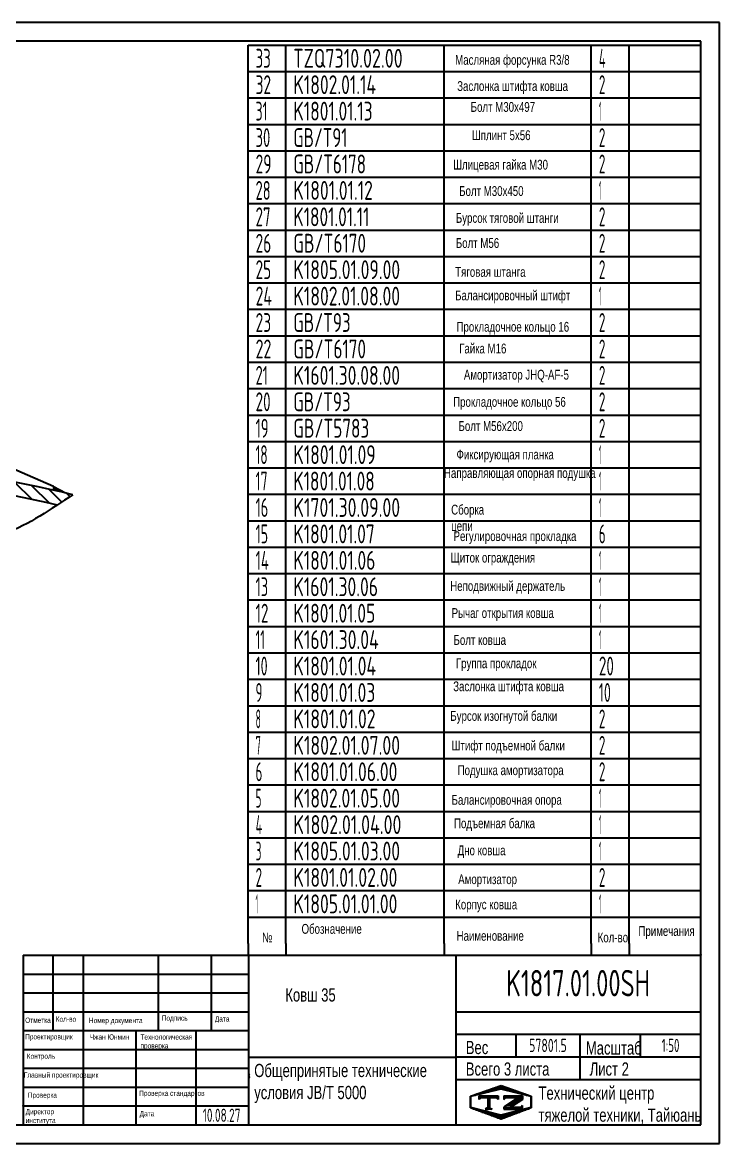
# Model space of a CAD drawing. Header units: millimetres. Extents: x 0 to 21000, y 0 to 14850.
# Drawn here: x 11759 to 21000, y 0 to 14850 of the extents above; entities that cross this region are included whole.
import ezdxf
from ezdxf.enums import TextEntityAlignment as Align

# ---------------------------------------------------------------- set-up
doc = ezdxf.new("R2010")
doc.units = ezdxf.units.MM
doc.header["$LTSCALE"] = 500
doc.linetypes.add('G', pattern=[2, 1.25, -0.25, 0.25, -0.25])
for name, color, linetype in [('01', 7, 'Continuous'), ('02', 1, 'Continuous'), ('05', 4, 'G'), ('11', 3, 'Continuous'), ('THICK', 7, 'Continuous')]:
    doc.layers.add(name, color=color, linetype=linetype)
doc.styles.get("Standard").update_dxf_attribs({"font": 'isocp', "width": 0.707, "bigfont": 'intecad.shx'})

# ---------------------------------------------------------------- blocks, each defined once
blk = doc.blocks.new('*U116')
at = {"layer": '01'}
for points in [[(415, 292), (25, 292)], [(415, 5), (415, 292)], [(25, 5), (415, 5)]]:
    blk.add_lwpolyline(points, dxfattribs=at)
at = {"layer": '02'}
for points in [[(420, 297), (0, 297)], [(420, 0), (420, 297)], [(0, 0), (420, 0)]]:
    blk.add_lwpolyline(points, dxfattribs=at)
blk = doc.blocks.new('*U119')
at = {"layer": '01'}
for p, q in [((0, -350), (0, 0)), ((6000, -350), (6000, 0))]:
    blk.add_line(p, q, dxfattribs=at)
at = {"layer": '02'}
for p, q in [((0, 0), (500, 0)), ((500, -350), (500, 0)), ((500, 0), (2600, 0)), ((2600, -350), (2600, 0)), ((2600, 0), (4550, 0)), ((4550, -350), (4550, 0)), ((4550, 0), (5050, 0)), ((5050, -350), (5050, 0)), ((5050, 0), (6000, 0))]:
    blk.add_line(p, q, dxfattribs=at)
blk = doc.blocks.new('*U120')
at = {"layer": '01'}
for p, q in [((0, -350), (0, 0)), ((6000, -350), (6000, 0))]:
    blk.add_line(p, q, dxfattribs=at)
at = {"layer": '02'}
for p, q in [((0, 0), (500, 0)), ((500, -350), (500, 0)), ((500, 0), (2600, 0)), ((2600, -350), (2600, 0)), ((2600, 0), (4550, 0)), ((4550, -350), (4550, 0)), ((4550, 0), (5050, 0)), ((5050, -350), (5050, 0)), ((5050, 0), (6000, 0))]:
    blk.add_line(p, q, dxfattribs=at)
blk = doc.blocks.new('*U121')
at = {"layer": '01'}
for p, q in [((0, -350), (0, 0)), ((6000, -350), (6000, 0))]:
    blk.add_line(p, q, dxfattribs=at)
at = {"layer": '02'}
for p, q in [((0, 0), (500, 0)), ((500, -350), (500, 0)), ((500, 0), (2600, 0)), ((2600, -350), (2600, 0)), ((2600, 0), (4550, 0)), ((4550, -350), (4550, 0)), ((4550, 0), (5050, 0)), ((5050, -350), (5050, 0)), ((5050, 0), (6000, 0))]:
    blk.add_line(p, q, dxfattribs=at)
blk = doc.blocks.new('*U122')
at = {"layer": '01'}
for p, q in [((0, -350), (0, 0)), ((6000, -350), (6000, 0))]:
    blk.add_line(p, q, dxfattribs=at)
at = {"layer": '02'}
for p, q in [((0, 0), (500, 0)), ((500, -350), (500, 0)), ((500, 0), (2600, 0)), ((2600, -350), (2600, 0)), ((2600, 0), (4550, 0)), ((4550, -350), (4550, 0)), ((4550, 0), (5050, 0)), ((5050, -350), (5050, 0)), ((5050, 0), (6000, 0))]:
    blk.add_line(p, q, dxfattribs=at)
blk = doc.blocks.new('*U123')
at = {"layer": '01'}
for p, q in [((0, -350), (0, 0)), ((6000, -350), (6000, 0))]:
    blk.add_line(p, q, dxfattribs=at)
at = {"layer": '02'}
for p, q in [((0, 0), (500, 0)), ((500, -350), (500, 0)), ((500, 0), (2600, 0)), ((2600, -350), (2600, 0)), ((2600, 0), (4550, 0)), ((4550, -350), (4550, 0)), ((4550, 0), (5050, 0)), ((5050, -350), (5050, 0)), ((5050, 0), (6000, 0))]:
    blk.add_line(p, q, dxfattribs=at)
blk = doc.blocks.new('*U124')
at = {"layer": '01'}
for p, q in [((0, -350), (0, 0)), ((6000, -350), (6000, 0))]:
    blk.add_line(p, q, dxfattribs=at)
at = {"layer": '02'}
for p, q in [((0, 0), (500, 0)), ((500, -350), (500, 0)), ((500, 0), (2600, 0)), ((2600, -350), (2600, 0)), ((2600, 0), (4550, 0)), ((4550, -350), (4550, 0)), ((4550, 0), (5050, 0)), ((5050, -350), (5050, 0)), ((5050, 0), (6000, 0))]:
    blk.add_line(p, q, dxfattribs=at)
blk = doc.blocks.new('*U125')
at = {"layer": '01'}
for p, q in [((0, -350), (0, 0)), ((6000, -350), (6000, 0))]:
    blk.add_line(p, q, dxfattribs=at)
at = {"layer": '02'}
for p, q in [((0, 0), (500, 0)), ((500, -350), (500, 0)), ((500, 0), (2600, 0)), ((2600, -350), (2600, 0)), ((2600, 0), (4550, 0)), ((4550, -350), (4550, 0)), ((4550, 0), (5050, 0)), ((5050, -350), (5050, 0)), ((5050, 0), (6000, 0))]:
    blk.add_line(p, q, dxfattribs=at)
blk = doc.blocks.new('*U126')
at = {"layer": '01'}
for p, q in [((0, -350), (0, 0)), ((6000, -350), (6000, 0))]:
    blk.add_line(p, q, dxfattribs=at)
at = {"layer": '02'}
for p, q in [((0, 0), (500, 0)), ((500, -350), (500, 0)), ((500, 0), (2600, 0)), ((2600, -350), (2600, 0)), ((2600, 0), (4550, 0)), ((4550, -350), (4550, 0)), ((4550, 0), (5050, 0)), ((5050, -350), (5050, 0)), ((5050, 0), (6000, 0))]:
    blk.add_line(p, q, dxfattribs=at)
blk = doc.blocks.new('*U127')
at = {"layer": '01'}
for p, q in [((0, -350), (0, 0)), ((6000, -350), (6000, 0))]:
    blk.add_line(p, q, dxfattribs=at)
at = {"layer": '02'}
for p, q in [((0, 0), (500, 0)), ((500, -350), (500, 0)), ((500, 0), (2600, 0)), ((2600, -350), (2600, 0)), ((2600, 0), (4550, 0)), ((4550, -350), (4550, 0)), ((4550, 0), (5050, 0)), ((5050, -350), (5050, 0)), ((5050, 0), (6000, 0))]:
    blk.add_line(p, q, dxfattribs=at)
blk = doc.blocks.new('*U128')
at = {"layer": '01'}
for p, q in [((0, -350), (0, 0)), ((6000, -350), (6000, 0))]:
    blk.add_line(p, q, dxfattribs=at)
at = {"layer": '02'}
for p, q in [((0, 0), (500, 0)), ((500, -350), (500, 0)), ((500, 0), (2600, 0)), ((2600, -350), (2600, 0)), ((2600, 0), (4550, 0)), ((4550, -350), (4550, 0)), ((4550, 0), (5050, 0)), ((5050, -350), (5050, 0)), ((5050, 0), (6000, 0))]:
    blk.add_line(p, q, dxfattribs=at)
blk = doc.blocks.new('*U129')
at = {"layer": '01'}
for p, q in [((0, -350), (0, 0)), ((6000, -350), (6000, 0))]:
    blk.add_line(p, q, dxfattribs=at)
at = {"layer": '02'}
for p, q in [((0, 0), (500, 0)), ((500, -350), (500, 0)), ((500, 0), (2600, 0)), ((2600, -350), (2600, 0)), ((2600, 0), (4550, 0)), ((4550, -350), (4550, 0)), ((4550, 0), (5050, 0)), ((5050, -350), (5050, 0)), ((5050, 0), (6000, 0))]:
    blk.add_line(p, q, dxfattribs=at)
blk = doc.blocks.new('*U130')
at = {"layer": '01'}
for p, q in [((0, -350), (0, 0)), ((6000, -350), (6000, 0))]:
    blk.add_line(p, q, dxfattribs=at)
at = {"layer": '02'}
for p, q in [((0, 0), (500, 0)), ((500, -350), (500, 0)), ((500, 0), (2600, 0)), ((2600, -350), (2600, 0)), ((2600, 0), (4550, 0)), ((4550, -350), (4550, 0)), ((4550, 0), (5050, 0)), ((5050, -350), (5050, 0)), ((5050, 0), (6000, 0))]:
    blk.add_line(p, q, dxfattribs=at)
blk = doc.blocks.new('*U131')
at = {"layer": '01'}
for p, q in [((0, -350), (0, 0)), ((6000, -350), (6000, 0))]:
    blk.add_line(p, q, dxfattribs=at)
at = {"layer": '02'}
for p, q in [((0, 0), (500, 0)), ((500, -350), (500, 0)), ((500, 0), (2600, 0)), ((2600, -350), (2600, 0)), ((2600, 0), (4550, 0)), ((4550, -350), (4550, 0)), ((4550, 0), (5050, 0)), ((5050, -350), (5050, 0)), ((5050, 0), (6000, 0))]:
    blk.add_line(p, q, dxfattribs=at)
blk = doc.blocks.new('*U132')
at = {"layer": '01'}
for p, q in [((0, -350), (0, 0)), ((6000, -350), (6000, 0))]:
    blk.add_line(p, q, dxfattribs=at)
at = {"layer": '02'}
for p, q in [((0, 0), (500, 0)), ((500, -350), (500, 0)), ((500, 0), (2600, 0)), ((2600, -350), (2600, 0)), ((2600, 0), (4550, 0)), ((4550, -350), (4550, 0)), ((4550, 0), (5050, 0)), ((5050, -350), (5050, 0)), ((5050, 0), (6000, 0))]:
    blk.add_line(p, q, dxfattribs=at)
blk = doc.blocks.new('*U133')
at = {"layer": '01'}
for p, q in [((0, -350), (0, 0)), ((6000, -350), (6000, 0))]:
    blk.add_line(p, q, dxfattribs=at)
at = {"layer": '02'}
for p, q in [((0, 0), (500, 0)), ((500, -350), (500, 0)), ((500, 0), (2600, 0)), ((2600, -350), (2600, 0)), ((2600, 0), (4550, 0)), ((4550, -350), (4550, 0)), ((4550, 0), (5050, 0)), ((5050, -350), (5050, 0)), ((5050, 0), (6000, 0))]:
    blk.add_line(p, q, dxfattribs=at)
blk = doc.blocks.new('*U134')
at = {"layer": '01'}
for p, q in [((0, -350), (0, 0)), ((6000, -350), (6000, 0))]:
    blk.add_line(p, q, dxfattribs=at)
at = {"layer": '02'}
for p, q in [((0, 0), (500, 0)), ((500, -350), (500, 0)), ((500, 0), (2600, 0)), ((2600, -350), (2600, 0)), ((2600, 0), (4550, 0)), ((4550, -350), (4550, 0)), ((4550, 0), (5050, 0)), ((5050, -350), (5050, 0)), ((5050, 0), (6000, 0))]:
    blk.add_line(p, q, dxfattribs=at)
blk = doc.blocks.new('*U135')
at = {"layer": '01'}
for p, q in [((0, -350), (0, 0)), ((6000, -350), (6000, 0))]:
    blk.add_line(p, q, dxfattribs=at)
at = {"layer": '02'}
for p, q in [((0, 0), (500, 0)), ((500, -350), (500, 0)), ((500, 0), (2600, 0)), ((2600, -350), (2600, 0)), ((2600, 0), (4550, 0)), ((4550, -350), (4550, 0)), ((4550, 0), (5050, 0)), ((5050, -350), (5050, 0)), ((5050, 0), (6000, 0))]:
    blk.add_line(p, q, dxfattribs=at)
blk = doc.blocks.new('*U136')
at = {"layer": '01'}
for p, q in [((0, -350), (0, 0)), ((6000, -350), (6000, 0))]:
    blk.add_line(p, q, dxfattribs=at)
at = {"layer": '02'}
for p, q in [((0, 0), (500, 0)), ((500, -350), (500, 0)), ((500, 0), (2600, 0)), ((2600, -350), (2600, 0)), ((2600, 0), (4550, 0)), ((4550, -350), (4550, 0)), ((4550, 0), (5050, 0)), ((5050, -350), (5050, 0)), ((5050, 0), (6000, 0))]:
    blk.add_line(p, q, dxfattribs=at)
blk = doc.blocks.new('*U137')
at = {"layer": '01'}
for p, q in [((0, -350), (0, 0)), ((6000, -350), (6000, 0))]:
    blk.add_line(p, q, dxfattribs=at)
at = {"layer": '02'}
for p, q in [((0, 0), (500, 0)), ((500, -350), (500, 0)), ((500, 0), (2600, 0)), ((2600, -350), (2600, 0)), ((2600, 0), (4550, 0)), ((4550, -350), (4550, 0)), ((4550, 0), (5050, 0)), ((5050, -350), (5050, 0)), ((5050, 0), (6000, 0))]:
    blk.add_line(p, q, dxfattribs=at)
blk = doc.blocks.new('*U138')
at = {"layer": '01'}
for p, q in [((0, -350), (0, 0)), ((6000, -350), (6000, 0))]:
    blk.add_line(p, q, dxfattribs=at)
at = {"layer": '02'}
for p, q in [((0, 0), (500, 0)), ((500, -350), (500, 0)), ((500, 0), (2600, 0)), ((2600, -350), (2600, 0)), ((2600, 0), (4550, 0)), ((4550, -350), (4550, 0)), ((4550, 0), (5050, 0)), ((5050, -350), (5050, 0)), ((5050, 0), (6000, 0))]:
    blk.add_line(p, q, dxfattribs=at)
blk = doc.blocks.new('*U139')
at = {"layer": '01'}
for p, q in [((0, -350), (0, 0)), ((6000, -350), (6000, 0))]:
    blk.add_line(p, q, dxfattribs=at)
at = {"layer": '02'}
for p, q in [((0, 0), (500, 0)), ((500, -350), (500, 0)), ((500, 0), (2600, 0)), ((2600, -350), (2600, 0)), ((2600, 0), (4550, 0)), ((4550, -350), (4550, 0)), ((4550, 0), (5050, 0)), ((5050, -350), (5050, 0)), ((5050, 0), (6000, 0))]:
    blk.add_line(p, q, dxfattribs=at)
blk = doc.blocks.new('*U140')
at = {"layer": '01'}
for p, q in [((0, -350), (0, 0)), ((6000, -350), (6000, 0))]:
    blk.add_line(p, q, dxfattribs=at)
at = {"layer": '02'}
for p, q in [((0, 0), (500, 0)), ((500, -350), (500, 0)), ((500, 0), (2600, 0)), ((2600, -350), (2600, 0)), ((2600, 0), (4550, 0)), ((4550, -350), (4550, 0)), ((4550, 0), (5050, 0)), ((5050, -350), (5050, 0)), ((5050, 0), (6000, 0))]:
    blk.add_line(p, q, dxfattribs=at)
blk = doc.blocks.new('*U141')
at = {"layer": '01'}
for p, q in [((0, -350), (0, 0)), ((6000, -350), (6000, 0))]:
    blk.add_line(p, q, dxfattribs=at)
at = {"layer": '02'}
for p, q in [((0, 0), (500, 0)), ((500, -350), (500, 0)), ((500, 0), (2600, 0)), ((2600, -350), (2600, 0)), ((2600, 0), (4550, 0)), ((4550, -350), (4550, 0)), ((4550, 0), (5050, 0)), ((5050, -350), (5050, 0)), ((5050, 0), (6000, 0))]:
    blk.add_line(p, q, dxfattribs=at)
blk = doc.blocks.new('*U142')
at = {"layer": '01'}
for p, q in [((0, -350), (0, 0)), ((6000, -350), (6000, 0))]:
    blk.add_line(p, q, dxfattribs=at)
at = {"layer": '02'}
for p, q in [((0, 0), (500, 0)), ((500, -350), (500, 0)), ((500, 0), (2600, 0)), ((2600, -350), (2600, 0)), ((2600, 0), (4550, 0)), ((4550, -350), (4550, 0)), ((4550, 0), (5050, 0)), ((5050, -350), (5050, 0)), ((5050, 0), (6000, 0))]:
    blk.add_line(p, q, dxfattribs=at)
blk = doc.blocks.new('*U143')
at = {"layer": '01'}
for p, q in [((0, -350), (0, 0)), ((6000, -350), (6000, 0))]:
    blk.add_line(p, q, dxfattribs=at)
at = {"layer": '02'}
for p, q in [((0, 0), (500, 0)), ((500, -350), (500, 0)), ((500, 0), (2600, 0)), ((2600, -350), (2600, 0)), ((2600, 0), (4550, 0)), ((4550, -350), (4550, 0)), ((4550, 0), (5050, 0)), ((5050, -350), (5050, 0)), ((5050, 0), (6000, 0))]:
    blk.add_line(p, q, dxfattribs=at)
blk = doc.blocks.new('*U144')
at = {"layer": '01'}
for p, q in [((0, -350), (0, 0)), ((6000, -350), (6000, 0))]:
    blk.add_line(p, q, dxfattribs=at)
at = {"layer": '02'}
for p, q in [((0, 0), (500, 0)), ((500, -350), (500, 0)), ((500, 0), (2600, 0)), ((2600, -350), (2600, 0)), ((2600, 0), (4550, 0)), ((4550, -350), (4550, 0)), ((4550, 0), (5050, 0)), ((5050, -350), (5050, 0)), ((5050, 0), (6000, 0))]:
    blk.add_line(p, q, dxfattribs=at)
blk = doc.blocks.new('*U145')
at = {"layer": '01'}
for p, q in [((0, -350), (0, 0)), ((6000, -350), (6000, 0))]:
    blk.add_line(p, q, dxfattribs=at)
at = {"layer": '02'}
for p, q in [((0, 0), (500, 0)), ((500, -350), (500, 0)), ((500, 0), (2600, 0)), ((2600, -350), (2600, 0)), ((2600, 0), (4550, 0)), ((4550, -350), (4550, 0)), ((4550, 0), (5050, 0)), ((5050, -350), (5050, 0)), ((5050, 0), (6000, 0))]:
    blk.add_line(p, q, dxfattribs=at)
blk = doc.blocks.new('*U146')
at = {"layer": '01'}
for p, q in [((0, -350), (0, 0)), ((6000, -350), (6000, 0))]:
    blk.add_line(p, q, dxfattribs=at)
at = {"layer": '02'}
for p, q in [((0, 0), (500, 0)), ((500, -350), (500, 0)), ((500, 0), (2600, 0)), ((2600, -350), (2600, 0)), ((2600, 0), (4550, 0)), ((4550, -350), (4550, 0)), ((4550, 0), (5050, 0)), ((5050, -350), (5050, 0)), ((5050, 0), (6000, 0))]:
    blk.add_line(p, q, dxfattribs=at)
blk = doc.blocks.new('*U147')
at = {"layer": '01'}
for p, q in [((0, -350), (0, 0)), ((6000, -350), (6000, 0))]:
    blk.add_line(p, q, dxfattribs=at)
at = {"layer": '02'}
for p, q in [((0, 0), (500, 0)), ((500, -350), (500, 0)), ((500, 0), (2600, 0)), ((2600, -350), (2600, 0)), ((2600, 0), (4550, 0)), ((4550, -350), (4550, 0)), ((4550, 0), (5050, 0)), ((5050, -350), (5050, 0)), ((5050, 0), (6000, 0))]:
    blk.add_line(p, q, dxfattribs=at)
blk = doc.blocks.new('*U148')
at = {"layer": '01'}
for p, q in [((0, -350), (0, 0)), ((6000, -350), (6000, 0))]:
    blk.add_line(p, q, dxfattribs=at)
at = {"layer": '02'}
for p, q in [((0, 0), (500, 0)), ((500, -350), (500, 0)), ((500, 0), (2600, 0)), ((2600, -350), (2600, 0)), ((2600, 0), (4550, 0)), ((4550, -350), (4550, 0)), ((4550, 0), (5050, 0)), ((5050, -350), (5050, 0)), ((5050, 0), (6000, 0))]:
    blk.add_line(p, q, dxfattribs=at)
blk = doc.blocks.new('*U149')
at = {"layer": '01'}
for p, q in [((0, -350), (0, 0)), ((6000, -350), (6000, 0))]:
    blk.add_line(p, q, dxfattribs=at)
at = {"layer": '02'}
for p, q in [((0, 0), (500, 0)), ((500, -350), (500, 0)), ((500, 0), (2600, 0)), ((2600, -350), (2600, 0)), ((2600, 0), (4550, 0)), ((4550, -350), (4550, 0)), ((4550, 0), (5050, 0)), ((5050, -350), (5050, 0)), ((5050, 0), (6000, 0))]:
    blk.add_line(p, q, dxfattribs=at)
blk = doc.blocks.new('*U150')
at = {"layer": '01'}
for p, q in [((0, -350), (0, 0)), ((6000, -350), (6000, 0))]:
    blk.add_line(p, q, dxfattribs=at)
at = {"layer": '02'}
for p, q in [((0, 0), (500, 0)), ((500, -350), (500, 0)), ((500, 0), (2600, 0)), ((2600, -350), (2600, 0)), ((2600, 0), (4550, 0)), ((4550, -350), (4550, 0)), ((4550, 0), (5050, 0)), ((5050, -350), (5050, 0)), ((5050, 0), (6000, 0))]:
    blk.add_line(p, q, dxfattribs=at)
blk = doc.blocks.new('*U151')
at = {"layer": '01'}
for p, q in [((0, -350), (0, 0)), ((0, 0), (500, 0)), ((500, 0), (2600, 0)), ((2600, 0), (4550, 0)), ((4550, 0), (5050, 0)), ((5050, 0), (6000, 0)), ((6000, -350), (6000, 0))]:
    blk.add_line(p, q, dxfattribs=at)
at = {"layer": '02'}
for p, q in [((500, -350), (500, 0)), ((2600, -350), (2600, 0)), ((4550, -350), (4550, 0)), ((5050, -350), (5050, 0))]:
    blk.add_line(p, q, dxfattribs=at)
blk = doc.blocks.new('*X170')
at = {"color": 0}
for p, q in [((127.06, 7.8), (132.06, 7.8)), ((127.06, 7.5), (132.06, 7.5)), ((127.06, 7.2), (127.32, 7.2)), ((128.77, 6), (130.57, 6)), ((129.23, 6.3), (131.04, 6.3)), ((129.7, 6.6), (131.51, 6.6)), ((130.16, 6.9), (131.98, 6.9)), ((130.62, 7.2), (132.06, 7.2)), ((127.84, 5.4), (129.64, 5.4)), ((128.3, 5.7), (130.1, 5.7))]:
    blk.add_line(p, q, dxfattribs=at)
blk = doc.blocks.new('*X171')
at = {"color": 0}
for p, q in [((127.06, 4.8), (132.06, 4.8)), ((127.06, 4.5), (132.06, 4.5)), ((131.84, 5.1), (132.06, 5.1))]:
    blk.add_line(p, q, dxfattribs=at)
blk = doc.blocks.new('*X169')
at = {"color": 0}
for p, q in [((122.34, 4.5), (123.72, 4.5)), ((122.82, 4.8), (123.24, 4.8))]:
    blk.add_line(p, q, dxfattribs=at)
blk = doc.blocks.new('*X168')
at = {"color": 0}
for p, q in [((120.53, 7.8), (125.53, 7.8)), ((120.53, 7.5), (125.53, 7.5)), ((120.53, 7.2), (120.79, 7.2)), ((125.27, 7.2), (125.53, 7.2))]:
    blk.add_line(p, q, dxfattribs=at)
blk = doc.blocks.new('*X167')
at = {"color": 0}
for p, q in [((121.52, 9), (123.12, 9)), ((122.38, 9.3), (124.32, 9.3)), ((123.24, 9.6), (125.52, 9.6)), ((124.1, 9.9), (128.52, 9.9)), ((124.97, 10.2), (127.67, 10.2)), ((125.83, 10.5), (126.82, 10.5)), ((127.02, 9.6), (129.37, 9.6)), ((128.22, 9.3), (130.22, 9.3)), ((129.42, 9), (131.07, 9)), ((118.22, 7.8), (118.32, 7.8)), ((118.22, 7.5), (118.27, 7.5)), ((118.22, 7.2), (118.27, 7.2)), ((118.22, 6.9), (118.27, 6.9)), ((118.22, 6.6), (118.27, 6.6)), ((118.22, 6.3), (118.27, 6.3)), ((118.22, 6), (118.27, 6)), ((118.94, 8.1), (119.52, 8.1)), ((119.8, 8.4), (120.72, 8.4)), ((120.66, 8.7), (121.92, 8.7)), ((130.62, 8.7), (131.92, 8.7)), ((131.82, 8.4), (132.77, 8.4)), ((133.02, 8.1), (133.62, 8.1)), ((134.22, 7.8), (134.32, 7.8)), ((134.27, 7.5), (134.32, 7.5)), ((134.27, 7.2), (134.32, 7.2)), ((134.27, 6.9), (134.32, 6.9)), ((134.27, 6.6), (134.32, 6.6)), ((134.27, 6.3), (134.32, 6.3)), ((134.27, 6), (134.32, 6)), ((118.22, 5.7), (118.27, 5.7)), ((118.22, 5.4), (118.27, 5.4)), ((118.22, 5.1), (118.27, 5.1)), ((118.22, 4.8), (118.27, 4.8)), ((118.79, 4.5), (119.42, 4.5)), ((119.61, 4.2), (120.62, 4.2)), ((120.43, 3.9), (121.82, 3.9)), ((121.26, 3.6), (123.02, 3.6)), ((122.08, 3.3), (124.22, 3.3)), ((122.91, 3), (125.42, 3)), ((127.12, 3), (129.7, 3)), ((128.32, 3.3), (130.51, 3.3)), ((129.52, 3.6), (131.32, 3.6)), ((130.72, 3.9), (132.14, 3.9)), ((131.92, 4.2), (132.95, 4.2)), ((133.12, 4.5), (133.76, 4.5)), ((134.27, 5.7), (134.32, 5.7)), ((134.27, 5.4), (134.32, 5.4)), ((134.27, 5.1), (134.32, 5.1)), ((134.27, 4.8), (134.32, 4.8)), ((123.73, 2.7), (128.89, 2.7)), ((124.55, 2.4), (128.07, 2.4)), ((125.38, 2.1), (127.26, 2.1)), ((126.2, 1.8), (126.45, 1.8))]:
    blk.add_line(p, q, dxfattribs=at)
blk = doc.blocks.new('*U179')
at = {"layer": '01'}
for p, q in [((0, -350), (0, 0)), ((6000, -350), (6000, 0))]:
    blk.add_line(p, q, dxfattribs=at)
at = {"layer": '02'}
for p, q in [((0, 0), (500, 0)), ((500, -350), (500, 0)), ((500, 0), (2600, 0)), ((2600, -350), (2600, 0)), ((2600, 0), (4550, 0)), ((4550, -350), (4550, 0)), ((4550, 0), (5050, 0)), ((5050, -350), (5050, 0)), ((5050, 0), (6000, 0))]:
    blk.add_line(p, q, dxfattribs=at)

msp = doc.modelspace()

# ---------------------------------------------------------------- hatches: boundary and pattern name
at = {"layer": '02'}
h = msp.add_hatch(dxfattribs=at)
h.set_pattern_fill('LINE', color=256, scale=40, angle=135, style=0)
h.set_pattern_definition([(135, (2329.9, 6773.44), (-89.8026, -89.8026), [])])
edge = h.paths.add_edge_path()
edge.add_arc((7445.1963, -12504.7405), 21680, 90, 101.44434875)
edge.add_spline(control_points=[(3143.5365, 8744.2153), (3150.9405, 8684.0744), (3160.5407, 8624.7038), (3174.2944, 8566.79)], knot_values=[10020.3268669508, 10020.3268669508, 10020.3268669508, 10020.3268669508, 10201.1644515041, 10201.1644515041, 10201.1644515041, 10201.1644515041], degree=3, periodic=0)
edge.add_arc((7445.1963, -12504.7405), 21500, 90, 101.4578271, ccw=False)
edge.add_line((7445.1963, 8995.2595), (7445.1963, 9175.2595))
edge = h.paths.add_edge_path()
edge.add_line((7445.1963, 9175.2595), (7445.1963, 8995.2595))
edge.add_arc((7445.1963, -12504.7405), 21500, 77.16145515, 90, ccw=False)
edge.add_spline(control_points=[(12222.5923, 8457.7614), (12291.3156, 8502.8783), (12359.7173, 8548.866), (12428.1191, 8594.8538)], knot_values=[0, 0, 0, 0, 243.87682243, 243.87682243, 243.87682243, 243.87682243], degree=3, periodic=0)
edge.add_arc((7445.1963, -12504.7405), 21680, 76.7123707, 90)
at = {"layer": '05'}
h = msp.add_hatch(color=256, dxfattribs=at)
h.paths.add_polyline_path([(12173.1963, 8701.4356), (12263.0675, 8653.4356), (12173.1963, 8653.4356)])
h.paths.add_polyline_path([(12173.1963, 8653.4356), (12263.0675, 8653.4356), (12329.6761, 8617.8601, 0.0018504772)])

# ---------------------------------------------------------------- linework, layer by layer
at = {"layer": '01'}
for p, q in [((12173.1963, 8701.4356), (10280.5472, 9529.2298)), ((14750, 2650), (14750, 2503.2905))]:
    msp.add_line(p, q, dxfattribs=at)
at = {"layer": '01', "color": 7, "linetype": 'Continuous'}
msp.add_line((12173.1963, 8701.4356), (12173.1963, 8653.4356), dxfattribs=at)
at = {"layer": '01', "color": 1}
for p, q in [((15250, 2650), (15250, 2503.2905)), ((17350, 2650), (17350, 2503.2905)), ((19300, 2650), (19300, 2503.2905)), ((19800, 2650), (19800, 2503.2905))]:
    msp.add_line(p, q, dxfattribs=at)
at = {"layer": '01', "color": 7, "linetype": 'Continuous'}
for radius, start in [(21680, 76.7123707), (21500, 77.16145515)]:
    msp.add_arc((7445.1963, -12504.7405), radius, start, 90, dxfattribs=at)
at = {"layer": '01'}
msp.add_point((20750, 2500), dxfattribs=at)
at = {"layer": '02', "color": 1, "linetype": 'Continuous'}
msp.add_open_spline([(12428.1191, 8594.8538), (12138.3111, 8400.0106), (11388.5726, 7895.9478), (10028.8525, 7805.4833), (8678.3742, 6902.8857), (7304.5138, 7518.1069), (5820.6987, 7222.585), (4336.4436, 7271.8329), (3209.5663, 8131.8251), (3140.543, 8754.2162), (3129.6476, 8881.8308)], degree=3, knots=[0, 0, 0, 0, 1033.2694947094, 2673.0864101713, 3979.2629033614, 5561.4251920328, 6719.9722900214, 8474.2830640524, 9959.2112322057, 10338.0676322645, 10338.0676322645, 10338.0676322645, 10338.0676322645], dxfattribs=at)
at = {"layer": '05'}
msp.add_line((12173.1963, 8701.4356), (12329.6761, 8617.8601), dxfattribs=at)
at = {"layer": 'THICK'}
for p, q in [((11768.72, 2495.32), (11768.72, 250)), ((11768.72, 2495.32), (20750, 2495.32)), ((12167.7589, 2494.2371), (12167.7589, 2495.32)), ((12167.888, 1497.4), (12167.888, 2495.32)), ((12567.056, 250), (12567.056, 2495.32)), ((13564.976, 1497.4), (13564.976, 2495.32)), ((14263.52, 1497.4), (14263.52, 2495.32)), ((14762.48, 250), (14762.48, 2495.32)), ((17506.76, 250), (17506.76, 2495.32)), ((20750, 250), (20750, 2495.32)), ((11768.72, 1746.88), (14762.48, 1746.88)), ((17506.76, 1746.88), (20750, 1746.88)), ((11768.72, 1497.4), (14762.48, 1497.4)), ((13265.6, 250), (13265.6, 1497.4)), ((14063.936, 250), (14063.936, 1497.4)), ((17506.76, 1447.504), (20750, 1447.504)), ((18305.096, 1148.128), (18305.096, 1447.504)), ((19153.328, 848.752), (19153.328, 1447.504)), ((19951.664, 1148.128), (19951.664, 1447.504)), ((14762.48, 1143.8029), (17506.76, 1143.8029)), ((17506.76, 1148.128), (20750, 1148.128)), ((17506.76, 848.752), (20750, 848.752)), ((11768.72, 250), (20750, 250))]:
    msp.add_line(p, q, dxfattribs=at)
at = {"layer": 'THICK', "color": 3}
for p, q in [((11768.72, 2245.84), (14762.48, 2245.84)), ((11768.72, 1996.36), (14762.48, 1996.36)), ((11768.72, 1247.92), (14762.48, 1247.92)), ((11768.72, 998.44), (14762.48, 998.44)), ((11768.72, 748.96), (14762.48, 748.96)), ((17698.9632, 629.5133), (18103.3723, 770.3687)), ((18103.3723, 770.3687), (18502.5294, 629.5133)), ((17698.9632, 472.6516), (17698.9632, 629.5133)), ((17701.5892, 626.3411), (18100.7572, 726.1331)), ((17701.5892, 476.6531), (17701.5892, 626.3411)), ((17814.3035, 584.2691), (17814.3035, 634.1651)), ((17814.3035, 634.1651), (18063.7835, 634.1651)), ((17839.2515, 609.2171), (17814.3035, 584.2691)), ((18038.8355, 609.2171), (17839.2515, 609.2171)), ((17928.1256, 609.4554), (17928.1256, 472.6015)), ((17939.0401, 609.4554), (17939.0401, 472.6015)), ((17951.5137, 609.4554), (17951.5137, 472.6015)), ((18063.7835, 584.2691), (18038.8355, 609.2171)), ((18063.7835, 634.1651), (18063.7835, 584.2691)), ((18100.7572, 726.1331), (18499.9252, 626.3411)), ((18140.1778, 634.1651), (18140.1778, 584.2691)), ((18140.1778, 634.1651), (18389.6578, 634.1651)), ((18140.1778, 584.2691), (18165.1258, 609.2171)), ((18336.6379, 609.2171), (18140.1778, 482.1053)), ((18165.1258, 609.2171), (18336.6379, 609.2171)), ((18389.6578, 634.1651), (18389.6578, 584.2691)), ((18499.9252, 626.3411), (18499.9252, 476.6531)), ((18502.5294, 629.5133), (18502.5294, 472.6516)), ((11768.72, 499.48), (14762.48, 499.48)), ((18103.3723, 325.3936), (17698.9632, 472.6516)), ((18100.7572, 376.8611), (17701.5892, 476.6531)), ((17939.0401, 484.006), (17890.7046, 453.5941)), ((17890.7046, 453.5941), (17939.0401, 453.5941)), ((17939.0401, 484.006), (17987.3755, 453.5941)), ((17987.3755, 453.5941), (17939.0401, 453.5941)), ((18499.9252, 476.6531), (18100.7572, 376.8611)), ((18502.5294, 472.6516), (18103.3723, 325.3936)), ((18140.1778, 482.1053), (18140.1778, 453.5941)), ((18140.1778, 453.5941), (18389.651, 453.5941)), ((18261.8391, 502.9461), (18223.7079, 478.5421)), ((18364.703, 478.5421), (18223.7079, 478.5421)), ((18389.651, 584.7457), (18261.8391, 502.9461)), ((18389.651, 503.4901), (18364.703, 478.5421)), ((18389.651, 453.5941), (18389.651, 503.4901))]:
    msp.add_line(p, q, dxfattribs=at)
for p in [(11768.72, 499.48), (11768.72, 250)]:
    msp.add_point(p, dxfattribs=at)

# ---------------------------------------------------------------- block references
at = {"layer": '01', "color": 0}
msp.add_blockref('*U179', (14750, 3000), dxfattribs=at)
at = {"layer": '02', "xscale": 50, "yscale": 50, "zscale": 50}
msp.add_blockref('*U116', (0, 0), dxfattribs=at)
at = {"layer": '02'}
for name, p in [('*U151', (14750, 14550)), ('*U150', (14750, 14200)), ('*U149', (14750, 13850)), ('*U148', (14750, 13500)), ('*U147', (14750, 13150)), ('*U146', (14750, 12800)), ('*U145', (14750, 12450)), ('*U144', (14750, 12100)), ('*U143', (14750, 11750)), ('*U142', (14750, 11400)), ('*U141', (14750, 11050)), ('*U140', (14750, 10700)), ('*U139', (14750, 10350)), ('*U138', (14750, 10000)), ('*U137', (14750, 9650)), ('*U136', (14750, 9300)), ('*U135', (14750, 8950)), ('*U134', (14750, 8600)), ('*U133', (14750, 8250)), ('*U132', (14750, 7900)), ('*U131', (14750, 7550)), ('*U130', (14750, 7200)), ('*U129', (14750, 6850)), ('*U128', (14750, 6500)), ('*U127', (14750, 6150)), ('*U126', (14750, 5800)), ('*U125', (14750, 5450)), ('*U124', (14750, 5100)), ('*U123', (14750, 4750)), ('*U122', (14750, 4400)), ('*U121', (14750, 4050)), ('*U120', (14750, 3700)), ('*U119', (14750, 3350))]:
    msp.add_blockref(name, p, dxfattribs=at)
at = {"layer": 'THICK', "color": 3, "xscale": 49.89600000000064, "yscale": 49.89599999999973, "zscale": 49.89600000000001}
for name in ['*X167', '*X168', '*X170', '*X169', '*X171']:
    msp.add_blockref(name, (11800.277, 237.8092), dxfattribs=at)

# ---------------------------------------------------------------- texts
at = {"layer": '02', "attachment_point": 1}
for s, insert, char_height in [('{\\fArial|b0|i0|c204|p34;\\C3;Масляная форсунка \\fArial|b0|i0|c0|p34;R3/8}', (17495.2364, 14419.0724), 130), ('{\\fArial|b0|i0|c204|p34;\\C3;Заслонка штифта ковша}', (17521.9756, 14071.9603), 130), ('{\\fArial|b0|i0|c204|p34;\\C3;Болт М30х497}', (17701.0328, 13795.4741), 130), ('{\\fArial|b0|i0|c204|p34;\\C3;Шплинт 5х56}', (17716.9707, 13420.9157), 130), ('{\\fArial|b0|i0|c204|p34;\\C3;Шлицевая гайка М30}', (17468.4973, 13030.6241), 130), ('{\\fArial|b0|i0|c204|p34;\\C3;Болт М30х450}', (17548.5884, 12681.5148), 130), ('{\\fArial|b0|i0|c204|p34;\\C3;Бурсок тяговой штанги}', (17504.0231, 12325.5024), 130), ('{\\fArial|b0|i0|c204|p34;\\C3;Болт М56}', (17503.9766, 11993.3017), 130), ('{\\fArial|b0|i0|c204|p34;\\C3;Тяговая штанга}', (17495.0636, 11610.5884), 130), ('{\\fArial|b0|i0|c204|p34;\\C3;Балансировочный штифт}', (17495.0636, 11299.0776), 130), ('{\\fArial|b0|i0|c204|p34;\\C3;Прокладочное кольцо 16}', (17512.8896, 10883.3765), 130), ('{\\fArial|b0|i0|c204|p34;\\C3;Гайка М16}', (17548.5419, 10595.9531), 130), ('{\\fArial|b0|i0|c204|p34;\\C3;Амортизатор \\fArial|b0|i0|c0|p34;JHQ-AF-5}', (17610.9333, 10248.841), 130), ('{\\fArial|b0|i0|c204|p34;\\C3;Прокладочное кольцо 56}', (17468.5038, 9888.9699), 130), ('{\\fArial|b0|i0|c204|p34;\\C3;Болт М56х200}', (17539.8082, 9568.5588), 130), ('{\\fArial|b0|i0|c204|p34;\\C3;Фиксирующая планка}', (17513.0757, 9192.1474), 130), ('{\\fArial|b0|i0|c204|p34;\\C3;Направляющая опорная подушка}', (17346.6988, 8946.2351), 130), ('{\\fArial|b0|i0|c204|p34;\\C3;Регулировочная прокладка}', (17473.6439, 8110.6337), 130), ('{\\fArial|b0|i0|c204|p34;\\C3;Щиток ограждения}', (17436.025, 7826.4982), 130), ('{\\fArial|b0|i0|c204|p34;\\C3;Неподвижный держатель}', (17429.7528, 7450.7074), 130), ('{\\fArial|b0|i0|c204|p34;\\C3;Рычаг открытия ковша}', (17448.5973, 7092.2597), 130), ('{\\fArial|b0|i0|c204|p34;\\C3;Болт ковша}', (17473.6859, 6735.2583), 130), ('{\\fArial|b0|i0|c204|p34;\\C3;Группа прокладок}', (17505.0652, 6426.8206), 130), ('{\\fArial|b0|i0|c204|p34;\\C3;Заслонка штифта ковша}', (17468.9639, 6121.4714), 130), ('{\\fArial|b0|i0|c204|p34;\\C3;Бурсок изогнутой балки}', (17431.2609, 5729.3145), 130), ('{\\fArial|b0|i0|c204|p34;\\C3;Штифт подъемной балки}', (17448.2852, 5336.6977), 130), ('{\\fArial|b0|i0|c204|p34;\\C3;Подушка амортизатора}', (17528.0384, 5010.1772), 130), ('{\\fArial|b0|i0|c204|p34;\\C3;Балансировочная опора}', (17448.0949, 4617.7073), 130), ('{\\fArial|b0|i0|c204|p34;\\C3;Подъемная балка}', (17479.9962, 4307.1146), 130), ('{\\fArial|b0|i0|c204|p34;\\C3;Дно ковша}', (17527.8481, 3948.7385), 130), ('{\\fArial|b0|i0|c204|p34;\\C3;Амортизатор}', (17535.8234, 3566.4706), 130), ('{\\fArial|b0|i0|c204|p34;\\C3;Корпус ковша}', (17495.9468, 3231.9862), 130), ('{\\fArial|b0|i0|c204|p34;\\C0;Обозначение}', (15458.8954, 2908.825), 130), ('{\\fArial|b0|i0|c204|p34;\\C0;Примечания}', (19924.4372, 2880.4228), 130), ('{\\fArial|b0|i0|c204|p34;\\C0;№}', (14935.87, 2793.971), 130), ('{\\fArial|b0|i0|c204|p34;\\C0;Наименование}', (17513.8979, 2816.5177), 130), ('{\\fArial|b0|i0|c204|p34;\\C0;Кол-во}', (19384.0213, 2795.216), 130), ('{\\fArial|b0|i0|c204|p34;\\C0;Ковш 35}', (15244.3066, 2056.0788), 175), ('{\\fArial|b0|i0|c204|p34;\\C0;Отметка}', (11795.7011, 1669.1224), 70), ('{\\fArial|b0|i0|c204|p34;\\C0;Кол-во}', (12200.6424, 1683.1872), 70), ('{\\fArial|b0|i0|c204|p34;\\C0;Номер документа}', (12640.7959, 1665.6062), 70), ('{\\fArial|b0|i0|c204|p34;\\C0;Подпись}', (13605.6125, 1697.252), 70), ('{\\fArial|b0|i0|c204|p34;\\C0;Дата}', (14309.8582, 1686.7034), 70), ('{\\fArial|b0|i0|c204|p34;\\C0;Проектировщик}', (11795.5882, 1450), 70), ('{\\fArial|b0|i0|c204|p34;\\C0;Чжан Юнмин}', (12651.4121, 1446.9741), 70), ('{\\fArial|b0|i0|c204|p34;\\C0;Технологическая\\Pпроверка}', (13323.9667, 1446.9741), 70), ('{\\fArial|b0|i0|c204|p34;\\C0;Вес}', (17636.3797, 1359.8546), 175), ('{\\fArial|b0|i0|c204|p34;\\C0;Масштаб}', (19227.6897, 1353.5238), 175), ('{\\fArial|b0|i0|c204|p34;\\C0;Контроль}', (11816.7156, 1193.0421), 70), ('{\\fArial|b0|i0|c204|p34;\\C0;Общепринятые технические\\Pусловия \\fArial|b0|i0|c0|p34;JB/T 5000}', (14832.2143, 1055.8099), 175), ('{\\fArial|b0|i0|c204|p34;\\C0;Всего 3 листа}', (17636.3797, 1074.9679), 175), ('{\\fArial|b0|i0|c204|p34;\\C0;Лист 2}', (19278.4087, 1074.9679), 175), ('{\\fArial|b0|i0|c204|p34;\\C0;Главный проектировщик}', (11777.9821, 943.3923), 70), ('{\\fArial|b0|i0|c204|p34;\\C0;Технический центр\\Pтяжелой техники, Тайюань}', (18600.1833, 756.3168), 175), ('{\\fArial|b0|i0|c204|p34;\\C0;Проверка}', (11830.8005, 676.1616), 70), ('{\\fArial|b0|i0|c204|p34;\\C0;Проверка стандартов}', (13306.3606, 701.541), 70), ('{\\fArial|b0|i0|c204|p34;\\C0;Дата}', (13313.403, 430.7941), 70)]:
    msp.add_mtext(s, dxfattribs=dict(at, insert=insert, char_height=char_height))
for s, insert, char_height, width in [('{\\fArial|b0|i0|c204|p34;\\C3;Сборка цепи}', (17442.2831, 8461.3719), 130, 6.272127), ('{\\fArial|b0|i0|c204|p34;\\C0;Директор института}', (11802.6307, 458.1576), 70, 3.521271)]:
    msp.add_mtext(s, dxfattribs=dict(at, insert=insert, char_height=char_height, width=width))
at = {"layer": '11'}
for s, height, width, p, p2 in [('33', 250, 0.624881, (14850, 14250), (15051.7462, 14250)), ('TZQ7310.02.00', 250, 0.694301, (15350, 14250), (16799.4892, 14250)), ('4', 250, 0.543846, (19400, 14250), (19488.375, 14250)), ('32', 250, 0.626049, (14850, 13900), (15055.0404, 13900)), ('K1802.01.14', 250, 0.690312, (15350, 13900), (16446.7337, 13900)), ('2', 250, 0.562593, (19400, 13900), (19485.8038, 13900)), ('31', 250, 0.606, (14850, 13550), (15009.075, 13550)), ('K1801.01.13', 250, 0.689605, (15350, 13550), (16401.03, 13550)), ('1', 250, 0.404, (19400, 13550), (19435.35, 13550)), ('30', 250, 0.622213, (14850, 13200), (15044.5642, 13200)), ('GB/T91', 250, 0.690281, (15350, 13200), (16066.7692, 13200)), ('2', 250, 0.562593, (19400, 13200), (19485.8038, 13200)), ('29', 250, 0.640341, (14850, 12850), (15061.5675, 12850)), ('GB/T6178', 250, 0.694488, (15350, 12850), (16313.6015, 12850)), ('2', 250, 0.562593, (19400, 12850), (19485.8038, 12850)), ('28', 250, 0.636523, (14850, 12500), (15048.9133, 12500)), ('K1801.01.12', 250, 0.689658, (15350, 12500), (16404.3242, 12500)), ('1', 250, 0.404, (19400, 12500), (19435.35, 12500)), ('27', 250, 0.636523, (14850, 12150), (15048.9133, 12150)), ('K1801.01.11', 250, 0.688887, (15350, 12150), (16358.3587, 12150)), ('2', 250, 0.562593, (19400, 12150), (19485.8038, 12150)), ('26', 250, 0.639213, (14850, 11800), (15057.6812, 11800)), ('GB/T6170', 250, 0.694489, (15350, 11800), (16313.7407, 11800)), ('2', 250, 0.562593, (19400, 11800), (19485.8038, 11800)), ('25', 250, 0.638783, (14850, 11450), (15056.2346, 11450)), ('K1805.01.09.00', 250, 0.694003, (15350, 11450), (16765.6405, 11450)), ('2', 250, 0.562593, (19400, 11450), (19485.8038, 11450)), ('24', 250, 0.641743, (14850, 11100), (15066.5883, 11100)), ('K1802.01.08.00', 250, 0.693997, (15350, 11100), (16765.0229, 11100)), ('1', 250, 0.404, (19400, 11100), (19435.35, 11100)), ('23', 250, 0.638783, (14850, 10750), (15056.2346, 10750)), ('GB/T93', 250, 0.691199, (15350, 10750), (16109.4404, 10750)), ('2', 250, 0.562593, (19400, 10750), (19485.8038, 10750)), ('22', 250, 0.639754, (14850, 10400), (15059.5288, 10400)), ('GB/T6170', 250, 0.694489, (15350, 10400), (16313.7407, 10400)), ('2', 250, 0.562593, (19400, 10400), (19485.8038, 10400)), ('21', 250, 0.623098, (14850, 10050), (15013.5633, 10050)), ('K1601.30.08.00', 250, 0.693997, (15350, 10050), (16765.0229, 10050)), ('2', 250, 0.562593, (19400, 10050), (19485.8038, 10050)), ('20', 250, 0.636567, (14850, 9700), (15049.0525, 9700)), ('GB/T93', 250, 0.691199, (15350, 9700), (16109.4404, 9700)), ('2', 250, 0.562593, (19400, 9700), (19485.8038, 9700)), ('19', 250, 0.612447, (14850, 9350), (15021.7291, 9350)), ('GB/T5783', 250, 0.695009, (15350, 9350), (16356.2728, 9350)), ('2', 250, 0.562593, (19400, 9350), (19485.8038, 9350)), ('18', 250, 0.606, (14850, 9000), (15009.075, 9000)), ('K1801.01.09', 250, 0.690237, (15350, 9000), (16441.7129, 9000)), ('1', 250, 0.404, (19400, 9000), (19435.35, 9000)), ('17', 250, 0.606, (14850, 8650), (15009.075, 8650)), ('K1801.01.08', 250, 0.690046, (15350, 8650), (16429.0588, 8650)), ('1', 250, 0.404, (19400, 8650), (19435.35, 8650)), ('16', 250, 0.610556, (14850, 8300), (15017.8429, 8300)), ('K1701.30.09.00', 250, 0.694003, (15350, 8300), (16765.6405, 8300)), ('1', 250, 0.404, (19400, 8300), (19435.35, 8300)), ('15', 250, 0.609833, (14850, 7950), (15016.3962, 7950)), ('K1801.01.07', 250, 0.690046, (15350, 7950), (16429.0588, 7950)), ('6', 250, 0.600695, (19400, 7950), (19490.0451, 7950)), ('14', 250, 0.614783, (14850, 7600), (15026.75, 7600)), ('K1801.01.06', 250, 0.690179, (15350, 7600), (16437.8267, 7600)), ('1', 250, 0.404, (19400, 7600), (19435.35, 7600)), ('13', 250, 0.609833, (14850, 7250), (15016.3962, 7250)), ('K1601.30.06', 250, 0.690696, (15350, 7250), (16473.1767, 7250)), ('1', 250, 0.404, (19400, 7250), (19435.35, 7250)), ('12', 250, 0.611465, (14850, 6900), (15019.6904, 6900)), ('K1801.01.05', 250, 0.690157, (15350, 6900), (16436.38, 6900)), ('1', 250, 0.404, (19400, 6900), (19435.35, 6900)), ('11', 250, 0.582235, (14850, 6550), (14973.725, 6550)), ('K1601.30.04', 250, 0.690822, (15350, 6550), (16482.0838, 6550)), ('1', 250, 0.404, (19400, 6550), (19435.35, 6550)), ('10', 250, 0.606076, (14850, 6200), (15009.2142, 6200)), ('K1801.01.04', 250, 0.690312, (15350, 6200), (16446.7337, 6200)), ('20', 250, 0.636567, (19400, 6200), (19599.0525, 6200)), ('9', 250, 0.579528, (14850, 5850), (14940.0577, 5850)), ('K1801.01.03', 250, 0.690157, (15350, 5850), (16436.38, 5850)), ('10', 250, 0.606076, (19400, 5850), (19559.2142, 5850)), ('8', 250, 0.514182, (14850, 5500), (14920.7, 5500)), ('K1801.01.02', 250, 0.690207, (15350, 5500), (16439.6742, 5500)), ('2', 250, 0.562593, (19400, 5500), (19485.8038, 5500)), ('7', 250, 0.514182, (14850, 5150), (14920.7, 5150)), ('K1802.01.07.00', 250, 0.693997, (15350, 5150), (16765.0229, 5150)), ('2', 250, 0.562593, (19400, 5150), (19485.8038, 5150)), ('6', 250, 0.600695, (14850, 4800), (14940.0451, 4800)), ('K1801.01.06.00', 250, 0.69367, (15350, 4800), (16729.6729, 4800)), ('2', 250, 0.562593, (19400, 4800), (19485.8038, 4800)), ('5', 250, 0.527686, (14850, 4450), (14928.0212, 4450)), ('K1802.01.05.00', 250, 0.693997, (15350, 4450), (16765.0229, 4450)), ('1', 250, 0.404, (19400, 4450), (19435.35, 4450)), ('4', 250, 0.543846, (14850, 4100), (14938.375, 4100)), ('K1802.01.04.00', 250, 0.694154, (15350, 4100), (16782.6979, 4100)), ('1', 250, 0.404, (19400, 4100), (19435.35, 4100)), ('3', 250, 0.527686, (14850, 3750), (14928.0212, 3750)), ('K1805.01.03.00', 250, 0.693997, (15350, 3750), (16765.0229, 3750)), ('1', 250, 0.404, (19400, 3750), (19435.35, 3750)), ('2', 250, 0.562593, (14850, 3400), (14935.8038, 3400)), ('K1801.01.02.00', 250, 0.69367, (15350, 3400), (16729.6729, 3400)), ('2', 250, 0.562593, (19400, 3400), (19485.8038, 3400)), ('1', 250, 0.404, (14850, 3050), (14885.35, 3050)), ('K1805.01.01.00', 250, 0.69367, (15350, 3050), (16729.6729, 3050)), ('1', 250, 0.404, (19400, 3050), (19435.35, 3050)), ('K1817.01.00SH', 350, 0.693499, (18171.6989, 1950), (20078.3011, 1950)), ('57801.5', 175, 0.681698, (18474.9876, 1212.5), (18975.0124, 1212.5)), ('1:50', 175, 0.655288, (20232.4125, 1212.5), (20467.5875, 1212.5)), ('10.08.27', 175, 0.642055, (14150, 287.5), (14650, 287.5))]:
    msp.add_text(s, height=height, dxfattribs=dict(at, width=width)).set_placement(p, p2, align=Align.FIT)
at = {"layer": '11', "color": 3, "linetype": 'Continuous', "insert": (14744.9529, 928.5023), "char_height": 70, "attachment_point": 1}
msp.add_mtext('3', dxfattribs=at)

doc.saveas('drawing.dxf')
